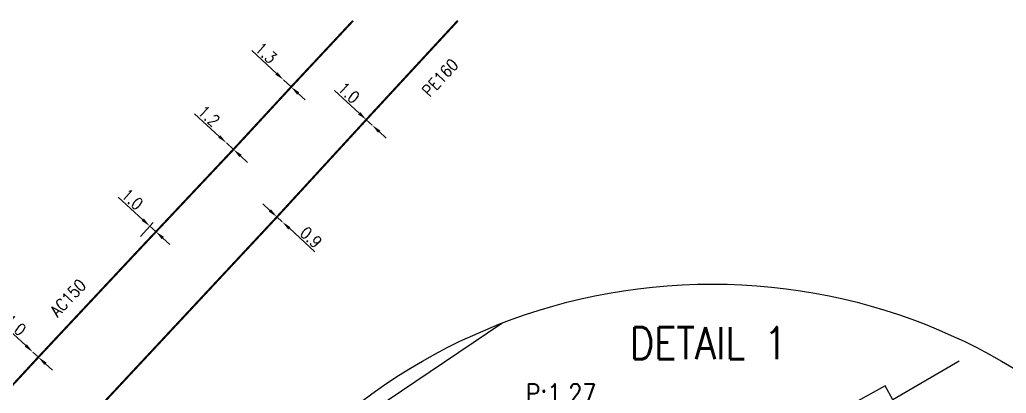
# Model space of a CAD drawing. Header units: millimetres. Extents: x 160996 to 162003, y 120996 to 122000.
# Drawn here: x 161145.7 to 161268.9, y 121953.4 to 122000.1 of the extents above; entities that cross this region are included whole.
import ezdxf

# ---------------------------------------------------------------- set-up
doc = ezdxf.new("R2010")
doc.units = ezdxf.units.MM
doc.header["$PDMODE"] = 34
doc.linetypes.add('L_100_AP', pattern=[14, 10, -1.5, 1, -1.5])
doc.linetypes.add('L_100_PE', pattern=[14, 10, -1.5, 1, -1.5])
doc.layers.get('Defpoints').update_dxf_attribs({"linetype": 'CONTINUOUS'})
for name, color, linetype in [('BL01', 7, 'CONTINUOUS'), ('L_140', 3, 'CONTINUOUS'), ('L_900', 7, 'CONTINUOUS'), ('W0334', 7, 'CONTINUOUS')]:
    doc.layers.add(name, color=color, linetype=linetype)
doc.styles.get("Standard").update_dxf_attribs({"font": 'romans.shx', "width": 0.85})
doc.dimstyles.get("Standard").update_dxf_attribs({"dimtxt": 1.5, "dimasz": 1.2, "dimexe": 0.625, "dimexo": 0.625, "dimgap": 0.25, "dimtad": 1, "dimdec": 1, "dimzin": 0, "dimdsep": 46, "dimtxsty": 'Standard', "dimcen": -0.5, "dimadec": 0, "dimazin": 0, "dimtfac": 1, "dimtdec": 1, "dimtmove": 0, "dimatfit": 3, "dimfxl": 0, "dimtolj": 1, "dimtzin": 0, "dimarcsym": 0})

# ---------------------------------------------------------------- blocks, each defined once
blk = doc.blocks.new('*D164')
at = {"layer": 'Defpoints', "color": 0, "linetype": 'Continuous', "transparency": 16777216}
for p in [(161177.8, 121975.48), (161178.46, 121974.87), (161178.46, 121974.87)]:
    blk.add_point(p, dxfattribs=at)
at = {"layer": 'L_140', "color": 0, "linetype": 'Continuous', "lineweight": -2, "transparency": 16777216}
for p, q in [((161176.92, 121976.29), (161176.03, 121977.1)), ((161177.8, 121975.48), (161178.46, 121974.87)), ((161179.35, 121974.06), (161182.52, 121971.14))]:
    blk.add_line(p, q, dxfattribs=at)
at = {"layer": 'L_140', "color": 0, "linetype": 'Continuous', "transparency": 16777216}
for points in [[(161177.05, 121976.44), (161176.78, 121976.14), (161177.8, 121975.48)], [(161179.48, 121974.21), (161179.21, 121973.91), (161178.46, 121974.87)]]:
    blk.add_solid(points, dxfattribs=at)
at = {"layer": 'L_140', "color": 0, "linetype": 'Continuous', "transparency": 16777216, "insert": (161182.05, 121972.93), "char_height": 1.5, "attachment_point": 5, "rotation": 317.4176}
blk.add_mtext('\\A1;0.9', dxfattribs=at)
blk = doc.blocks.new('*D165')
at = {"layer": 'Defpoints', "color": 0, "linetype": 'Continuous', "transparency": 16777216}
for p in [(161188.95, 121987.63), (161189.69, 121986.95), (161189.69, 121986.95)]:
    blk.add_point(p, dxfattribs=at)
at = {"layer": 'L_140', "color": 0, "linetype": 'Continuous', "lineweight": -2, "transparency": 16777216}
for p, q in [((161188.07, 121988.45), (161185, 121991.29)), ((161189.69, 121986.95), (161188.95, 121987.63)), ((161190.57, 121986.14), (161191.45, 121985.32))]:
    blk.add_line(p, q, dxfattribs=at)
at = {"layer": 'L_140', "color": 0, "linetype": 'Continuous', "transparency": 16777216}
for points in [[(161188.21, 121988.59), (161187.93, 121988.3), (161188.95, 121987.63)], [(161190.7, 121986.28), (161190.43, 121985.99), (161189.69, 121986.95)]]:
    blk.add_solid(points, dxfattribs=at)
at = {"layer": 'L_140', "color": 0, "linetype": 'Continuous', "transparency": 16777216, "insert": (161186.77, 121991.01), "char_height": 1.5, "attachment_point": 5, "rotation": 317.2344}
blk.add_mtext('\\A1;1.0', dxfattribs=at)
blk = doc.blocks.new('*D169')
at = {"layer": 'Defpoints', "color": 0, "linetype": 'Continuous', "transparency": 16777216}
for p in [(161147.32, 121958.6), (161147.32, 121958.6), (161148.01, 121957.96)]:
    blk.add_point(p, dxfattribs=at)
at = {"layer": 'L_140', "color": 0, "linetype": 'Continuous', "lineweight": -2, "transparency": 16777216}
for p, q in [((161146.43, 121959.42), (161143.36, 121962.26)), ((161148.01, 121957.96), (161147.32, 121958.6)), ((161148.89, 121957.14), (161149.77, 121956.33))]:
    blk.add_line(p, q, dxfattribs=at)
at = {"layer": 'L_140', "color": 0, "linetype": 'Continuous', "transparency": 16777216}
for points in [[(161146.57, 121959.56), (161146.3, 121959.27), (161147.32, 121958.6)], [(161149.03, 121957.29), (161148.76, 121956.99), (161148.01, 121957.96)]]:
    blk.add_solid(points, dxfattribs=at)
at = {"layer": 'L_140', "color": 0, "linetype": 'Continuous', "transparency": 16777216, "insert": (161145.14, 121961.98), "char_height": 1.5, "attachment_point": 5, "rotation": 317.1915}
blk.add_mtext('\\A1;1.0', dxfattribs=at)
blk = doc.blocks.new('*D175')
at = {"layer": 'Defpoints', "color": 0, "linetype": 'Continuous', "transparency": 16777216}
for p in [(161171.49, 121984.73), (161171.49, 121984.73), (161172.37, 121983.92)]:
    blk.add_point(p, dxfattribs=at)
at = {"layer": 'L_140', "color": 0, "linetype": 'Continuous', "lineweight": -2, "transparency": 16777216}
for p, q in [((161170.6, 121985.54), (161167.52, 121988.38)), ((161172.37, 121983.92), (161171.49, 121984.73)), ((161173.25, 121983.11), (161174.14, 121982.29))]:
    blk.add_line(p, q, dxfattribs=at)
at = {"layer": 'L_140', "color": 0, "linetype": 'Continuous', "transparency": 16777216}
for points in [[(161170.74, 121985.69), (161170.47, 121985.4), (161171.49, 121984.73)], [(161173.39, 121983.25), (161173.12, 121982.96), (161172.37, 121983.92)]]:
    blk.add_solid(points, dxfattribs=at)
at = {"layer": 'L_140', "color": 0, "linetype": 'Continuous', "transparency": 16777216, "insert": (161169.3, 121988.1), "char_height": 1.5, "attachment_point": 5, "rotation": 317.3879}
blk.add_mtext('\\A1;1.2', dxfattribs=at)
blk = doc.blocks.new('*D176')
at = {"layer": 'Defpoints', "color": 0, "linetype": 'Continuous', "transparency": 16777216}
for p in [(161178.62, 121992.61), (161178.62, 121992.61), (161179.57, 121991.72)]:
    blk.add_point(p, dxfattribs=at)
at = {"layer": 'L_140', "color": 0, "linetype": 'Continuous', "lineweight": -2, "transparency": 16777216}
for p, q in [((161177.73, 121993.42), (161174.66, 121996.26)), ((161179.57, 121991.72), (161178.62, 121992.61)), ((161180.45, 121990.91), (161181.33, 121990.1))]:
    blk.add_line(p, q, dxfattribs=at)
at = {"layer": 'L_140', "color": 0, "linetype": 'Continuous', "transparency": 16777216}
for points in [[(161177.87, 121993.57), (161177.6, 121993.27), (161178.62, 121992.61)], [(161180.59, 121991.06), (161180.32, 121990.76), (161179.57, 121991.72)]]:
    blk.add_solid(points, dxfattribs=at)
at = {"layer": 'L_140', "color": 0, "linetype": 'Continuous', "transparency": 16777216, "insert": (161176.43, 121995.98), "char_height": 1.5, "attachment_point": 5, "rotation": 317.2953}
blk.add_mtext('\\A1;1.3', dxfattribs=at)
blk = doc.blocks.new('*D177')
at = {"layer": 'Defpoints', "color": 0, "linetype": 'Continuous', "transparency": 16777216}
for p in [(161161.93, 121974.33), (161160.32, 121972.58), (161161.06, 121971.9)]:
    blk.add_point(p, dxfattribs=at)
at = {"layer": 'L_140', "color": 0, "linetype": 'Continuous', "lineweight": -2, "transparency": 16777216}
for p, q in [((161161.05, 121975.14), (161157.96, 121977.97)), ((161160.75, 121973.04), (161162.35, 121974.79)), ((161162.67, 121973.66), (161161.93, 121974.33)), ((161161.48, 121972.37), (161163.09, 121974.12)), ((161163.55, 121972.84), (161164.44, 121972.03))]:
    blk.add_line(p, q, dxfattribs=at)
at = {"layer": 'L_140', "color": 0, "linetype": 'Continuous', "transparency": 16777216}
for points in [[(161161.18, 121975.29), (161160.91, 121975), (161161.93, 121974.33)], [(161163.69, 121972.99), (161163.42, 121972.7), (161162.67, 121973.66)]]:
    blk.add_solid(points, dxfattribs=at)
at = {"layer": 'L_140', "color": 0, "linetype": 'Continuous', "transparency": 16777216, "insert": (161159.74, 121977.7), "char_height": 1.5, "attachment_point": 5, "rotation": 317.4732}
blk.add_mtext('\\A1;1.0', dxfattribs=at)
blk = doc.blocks.new('detail03')
at = {"layer": 'BL01', "flags": 128}
blk.add_lwpolyline([(161179.17, 121944.17), (161205.87, 121962.19)], dxfattribs=at)
at = {"layer": 'L_900', "color": 7, "linetype": 'Continuous'}
blk.add_circle((161232.12, 121894.5), 72.6, dxfattribs=at)
at = {"layer": 'W0334', "color": 7}
blk.add_lwpolyline([(161262.96, 121957.45), (161254.69, 121952.62), (161253.73, 121954.38), (161245.33, 121949.72)], dxfattribs=at)
at = {"layer": 'L_140', "linetype": 'Continuous', "insert": (161217.67, 121952.22), "char_height": 2.4, "attachment_point": 9}
blk.add_mtext('\\A1;P:1.27', dxfattribs=at)
at = {"layer": 'L_900', "color": 7, "linetype": 'Continuous', "insert": (161217.18, 121961.71), "char_height": 4, "attachment_point": 1}
blk.add_mtext('  DETAIL 1', dxfattribs=at)

msp = doc.modelspace()

# ---------------------------------------------------------------- linework, layer by layer
at = {"layer": 'L_140', "linetype": 'L_100_AP', "flags": 128}
msp.add_lwpolyline([(161084.93, 121888.66, 0.25, 0.25, 0), (161085.29, 121889.05, 0.25, 0.25, 0), (161085.66, 121890.06, 0.25, 0.25, 0), (161093.36, 121898.42, 0.25, 0.25, 0), (161094.12, 121899.24, 0.25, 0.25, 0), (161096.12, 121901.52, 0.25, 0.25, 0), (161105.83, 121911.96, 0.25, 0.25, 0), (161109.99, 121916.51, 0.25, 0.25, 0), (161117.33, 121924.56, 0.25, 0.25, 0), (161121.45, 121929.03, 0.25, 0.25, 0), (161128.02, 121936.07, 0.25, 0.25, 0), (161142.19, 121951.66, 0.25, 0.25, 0), (161148.01, 121957.96, 0.25, 0.25, 0), (161148.01, 121957.96, 0.25, 0.25, 0), (161161.06, 121971.9, 0.25, 0.25, 0), (161172.37, 121983.92, 0.25, 0.25, 0), (161179.57, 121991.72, 0.25, 0.25, 0), (161187.3, 122000, 0, 0, 0)], format="xyseb", dxfattribs=at)
at = {"layer": 'L_140', "linetype": 'L_100_PE', "flags": 128}
msp.add_lwpolyline([(161093.27, 121884.06, 0.25, 0.25, 0), (161100.32, 121892.07, 0.25, 0.25, 0), (161108.29, 121900.72, 0.25, 0.25, 0), (161131.64, 121925.87, 0.25, 0.25, 0), (161154.81, 121950.83, 0.25, 0.25, 0), (161177.8, 121975.48, 0.25, 0.25, 0), (161188.95, 121987.63, 0.25, 0.25, 0), (161200.38, 122000, 0, 0, 0)], format="xyseb", dxfattribs=at)

# ---------------------------------------------------------------- block references
at = {"layer": 'L_900', "color": 7, "linetype": 'Continuous'}
msp.add_blockref('detail03', (0, 0), dxfattribs=at)

# ---------------------------------------------------------------- texts
at = {"layer": 'L_140', "linetype": 'Continuous', "width": 0.85}
for s, p in [('PE160', (161196.87, 121990.37)), ('AC150', (161150.41, 121962.87))]:
    msp.add_text(s, height=1.5, rotation=47.0838, dxfattribs=at).set_placement(p)

# ---------------------------------------------------------------- dimensions: what is measured, and where the dimension line sits
at = {"layer": 'L_140', "linetype": 'Continuous'}
for base, p1, p2, angle, picture, middle in [((161178.62, 121992.61), (161179.57, 121991.72), (161178.62, 121992.61), 317.2953, '*D176', (161175.75, 121995.25)), ((161189.69, 121986.95), (161188.95, 121987.63), (161189.69, 121986.95), 137.2344, '*D165', (161186.09, 121990.27)), ((161171.49, 121984.73), (161172.37, 121983.92), (161171.49, 121984.73), 317.3879, '*D175', (161168.62, 121987.37)), ((161161.93, 121974.33), (161161.06, 121971.9), (161160.32, 121972.58), 317.4732, '*D177', (161159.06, 121976.96)), ((161178.46, 121974.87), (161177.8, 121975.48), (161178.46, 121974.87), 137.4176, '*D164', (161181.38, 121972.19)), ((161147.3152859, 121958.6021745), (161148.0122332, 121957.9566015), (161147.3152859, 121958.6021745), 317.1914693, '*D169', (161144.4580642, 121961.2487812))]:
    dim = msp.add_linear_dim(base=base, p1=p1, p2=p2, angle=angle, dimstyle='Standard', dxfattribs=at)
    dim.commit()
    dim.dimension.update_dxf_attribs({"geometry": picture, "text_midpoint": middle, "dimtype": 160})

doc.saveas('drawing.dxf')
